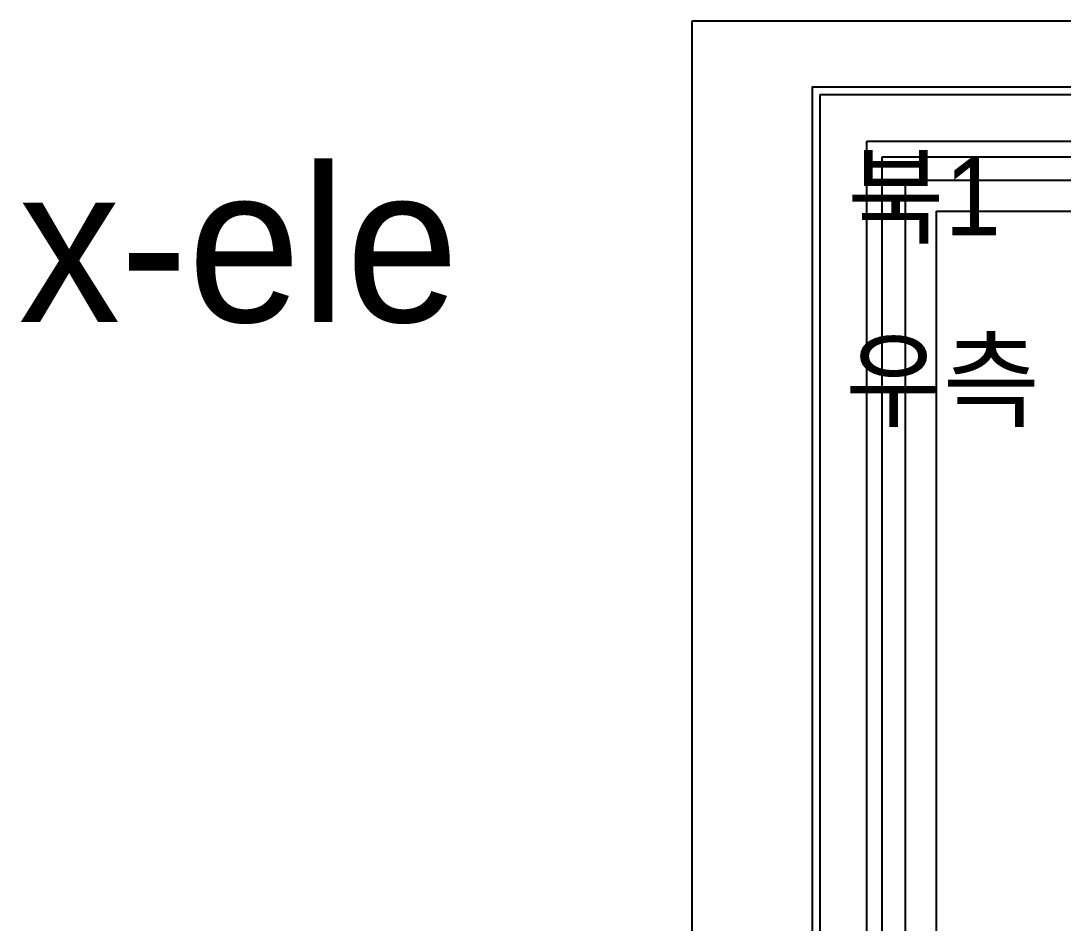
# Model space of a CAD drawing. Extents: x -430745 to 210250, y -41033 to 148500.
# Drawn here: x -43225 to 23897, y 90411 to 148500 of the extents above; entities that cross this region are included whole.
import ezdxf
from ezdxf.enums import TextEntityAlignment as Align

# ---------------------------------------------------------------- set-up
doc = ezdxf.new("R2010")
doc.units = 0
doc.header["$LTSCALE"] = 250
doc.header["$MEASUREMENT"] = 0
doc.layers.add('NOPLOT', color=193, linetype='CONTINUOUS', plot=False)
doc.styles.add('Gtx', font='')
doc.styles.get('Gtx').set_extended_font_data('Dotum')

msp = doc.modelspace()

# ---------------------------------------------------------------- linework, layer by layer
at = {"layer": 'NOPLOT'}
for points in [[(0, 148500), (210250, 148500), (210250, 0), (0, 0)], [(206000, 4250), (7750, 4250), (7750, 144250), (206000, 144250)], [(8250, 143750), (182250, 143750), (182250, 4750), (8250, 4750)], [(11250, 140750), (179250, 140750), (179250, 7750), (11250, 7750)], [(12250, 139750), (178250, 139750), (178250, 8750), (12250, 8750)], [(13750, 138250), (176750, 138250), (176750, 10250), (13750, 10250)], [(15750, 136250), (174750, 136250), (174750, 12250), (15750, 12250)]]:
    msp.add_lwpolyline(points, close=True, dxfattribs=at)

# ---------------------------------------------------------------- texts
at = {"layer": 'NOPLOT', "style": 'Gtx'}
for s, height, p in [('x-ele', 10000, (-29194.7, 129115.9)), ('북1', 5000, (14942.5, 134688.8)), ('우측', 5000, (16130.7, 122875.8))]:
    msp.add_text(s, height=height, dxfattribs=at).set_placement(p, align=Align.CENTER)

doc.saveas('drawing.dxf')
